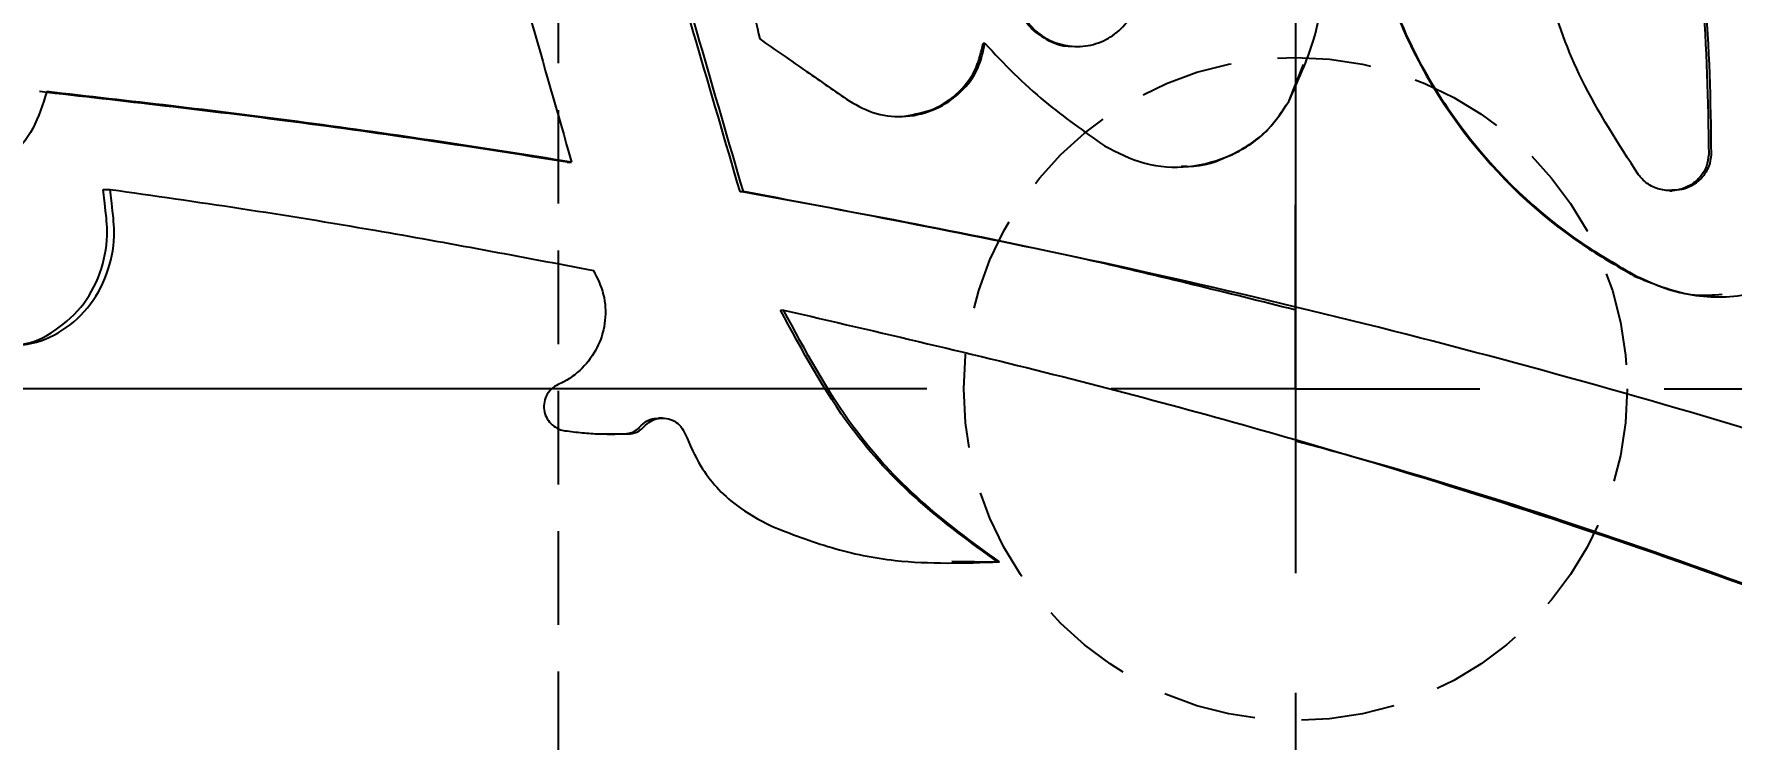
# Model space of a CAD drawing. Header units: millimetres. Extents: x 8 to 832, y 8 to 585.
# Drawn here: x 503.16 to 526.18, y 249.36 to 258.93 of the extents above; entities that cross this region are included whole.
import ezdxf

# ---------------------------------------------------------------- set-up
doc = ezdxf.new("R2010")
doc.units = ezdxf.units.MM
doc.linetypes.add('CENTERX2', pattern=[20.32, 12.7, -2.54, 2.54, -2.54])
doc.linetypes.add('HIDDEN', pattern=[1.905, 1.27, -0.635])
for name, color, linetype in [('CENTERLINE', 4, 'CENTERX2'), ('DIMENSIONS', 2, 'Continuous'), ('HIDDEN', 3, 'HIDDEN')]:
    doc.layers.add(name, color=color, linetype=linetype)
doc.layers.add('OUTLINE', color=7, linetype='Continuous', lineweight=25)
doc.styles.add('SLDTEXTSTYLE0', font='TXT', dxfattribs={"width": 0.75})
doc.dimstyles.new('SLDDIMSTYLE0', dxfattribs={"dimtxt": 3.5, "dimasz": 2, "dimexe": 0, "dimexo": 0.0625, "dimgap": 0.875, "dimtad": 1, "dimrnd": 1e-09, "dimzin": 12, "dimdsep": 46, "dimtxsty": 'SLDTEXTSTYLE0', "dimsah": 1, "dimcen": 0.09, "dimadec": 0, "dimazin": 3, "dimtfac": 1, "dimtofl": 0, "dimtmove": 0, "dimatfit": 3, "dimfxl": 0, "dimfrac": 2, "dimtolj": 1, "dimtzin": 12, "dimarcsym": 0})

# ---------------------------------------------------------------- blocks, each defined once
blk = doc.blocks.new('_D_12')
at = {"layer": 'DIMENSIONS'}
for p, q in [((583.772, 164.297), (583.772, 69.681)), ((520.272, 119.521), (520.272, 69.681)), ((520.272, 71.681), (583.772, 71.681))]:
    blk.add_line(p, q, dxfattribs=at)
for points in [[(520.272, 71.681), (522.272, 71.181), (522.272, 72.181)], [(583.772, 71.681), (581.772, 72.181), (581.772, 71.181)]]:
    blk.add_solid(points, dxfattribs=at)
at = {"layer": 'DIMENSIONS', "insert": (547.498, 76.193), "char_height": 3.5, "attachment_point": 1, "style": 'SLDTEXTSTYLE0'}
blk.add_mtext('63,5', dxfattribs=at)
blk = doc.blocks.new('SW_CENTERMARKSYMBOL_4')
at = {"layer": 'CENTERLINE', "color": 0}
for p, q in [((0, 0), (0, 2.5)), ((-5, 0), (-18.4, 0)), ((0, 0), (-2.5, 0)), ((0, 0), (0, -2.5)), ((0, 0), (2.5, 0)), ((5, 0), (18.4, 0))]:
    blk.add_line(p, q, dxfattribs=at)

msp = doc.modelspace()

# ---------------------------------------------------------------- linework, layer by layer
at = {"layer": 'CENTERLINE'}
msp.add_line((520.272, 468.427), (520.272, 113.667), dxfattribs=at)
at = {"layer": 'HIDDEN'}
msp.add_line((510.272, 263.612), (510.272, 183.612), dxfattribs=at)
msp.add_circle((520.272, 254.112), 4.5, dxfattribs=at)
msp.add_circle((520.272, 254.112), 4.5, dxfattribs=at)
at = {"layer": 'OUTLINE'}
for p, q in [((516.034, 258.804), (516.059, 258.804)), ((517.304, 258.76), (517.323, 258.76)), ((520.179, 258.011), (520.382, 258.514)), ((510.394, 257.191), (510.452, 257.191)), ((504.1, 256.819), (504.195, 256.819)), ((512.737, 256.792), (512.782, 256.792)), ((525.348, 256.803), (525.38, 256.803)), ((524.894, 255.645), (524.867, 255.645)), ((513.286, 255.183), (513.328, 255.183)), ((511.686, 253.717), (511.633, 253.717)), ((510.827, 253.503), (511.188, 253.505)), ((515.61, 251.776), (516.231, 251.766)), ((516.231, 251.766), (516.255, 251.766))]:
    msp.add_line(p, q, dxfattribs=at)
at = {"layer": 'OUTLINE', "flags": 128}
for points in [[(504.142, 256.434), (504.131, 256.53), (504.121, 256.627), (504.1, 256.819)], [(504.238, 256.434), (504.227, 256.53), (504.216, 256.627), (504.195, 256.819)], [(520.272, 253.424), (520.272, 253.424)]]:
    msp.add_lwpolyline(points, dxfattribs=at)
at = {"layer": 'OUTLINE'}
for points, knots in [([(528.346, 257.806), (528.207, 258.968), (527.937, 261.213), (526.905, 264.134), (525.665, 266.601), (524.68, 267.954), (524.184, 268.636)], [0, 0, 0, 0, 0.296816, 0.573614, 0.785088, 1, 1, 1, 1]), ([(512.737, 256.792), (512.538, 257.473), (512.041, 259.174), (511.248, 261.896), (510.656, 263.938), (510.359, 264.958)], [0, 0, 0, 0, 0.249984, 0.624981, 1, 1, 1, 1]), ([(512.782, 256.792), (512.584, 257.473), (512.09, 259.174), (511.301, 261.896), (510.712, 263.938), (510.418, 264.958)], [0, 0, 0, 0, 0.249984, 0.624981, 1, 1, 1, 1]), ([(524.802, 263.473), (525.02, 262.843), (525.471, 261.542), (525.844, 259.46), (525.865, 258.021), (525.876, 257.295)], [0, 0, 0, 0, 0.316989, 0.655303, 1, 1, 1, 1]), ([(524.829, 263.473), (525.048, 262.844), (525.501, 261.543), (525.878, 259.461), (525.899, 258.022), (525.909, 257.295)], [0, 0, 0, 0, 0.316911, 0.655226, 1, 1, 1, 1]), ([(508.767, 263.093), (508.949, 262.454), (509.32, 261.15), (509.882, 259.183), (510.262, 257.855), (510.452, 257.191)], [0, 0, 0, 0, 0.325101, 0.662547, 1, 1, 1, 1]), ([(521.259, 262.306), (521.257, 261.446), (521.254, 259.761), (522.423, 257.57), (523.758, 256.286), (524.63, 255.782), (524.867, 255.645)], [0, 0, 0, 0, 0.316825, 0.621324, 0.897088, 1, 1, 1, 1]), ([(521.265, 262.306), (521.263, 261.451), (521.258, 259.775), (522.42, 257.594), (523.758, 256.299), (524.643, 255.789), (524.894, 255.645)], [0, 0, 0, 0, 0.314409, 0.616828, 0.891346, 1, 1, 1, 1]), ([(524.926, 257.017), (524.652, 257.439), (524.144, 258.22), (523.551, 259.814), (523.479, 261), (523.434, 261.754)], [0, 0, 0, 0, 0.2993943, 0.5542621, 1, 1, 1, 1]), ([(520.179, 258.011), (520.305, 258.288), (520.612, 258.962), (520.74, 260.196), (520.455, 261.05), (520.31, 261.488)], [0, 0, 0, 0, 0.2540282, 0.6179612, 1, 1, 1, 1]), ([(512.747, 259.997), (512.769, 259.902), (512.812, 259.712), (512.897, 259.334), (512.962, 259.05), (513.004, 258.862)], [0, 0, 0, 0, 0.250795, 0.501594, 1, 1, 1, 1]), ([(516.562, 259.213), (516.61, 259.136), (516.707, 258.983), (516.939, 258.828), (517.209, 258.75), (517.499, 258.764), (517.772, 258.874), (517.985, 259.068), (518.121, 259.317), (518.129, 259.499), (518.134, 259.589)], [0, 0, 0, 0, 0.121289, 0.242465, 0.367057, 0.496866, 0.628434, 0.75718, 0.880106, 1, 1, 1, 1]), ([(516.54, 259.213), (516.589, 259.136), (516.686, 258.981), (516.919, 258.835), (517.101, 258.761), (517.199, 258.766), (517.204, 258.767)], [0, 0, 0, 0, 0.323536, 0.646728, 0.980578, 1, 1, 1, 1]), ([(513.004, 258.862), (513.11, 258.788), (513.321, 258.641), (513.726, 258.361), (514.025, 258.154), (514.218, 258.02)], [0, 0, 0, 0, 0.261921, 0.523839, 1, 1, 1, 1]), ([(514.218, 258.02), (514.338, 257.954), (514.578, 257.822), (514.995, 257.791), (515.399, 257.891), (515.741, 258.123), (515.98, 258.442), (516.034, 258.688), (516.059, 258.804)], [0, 0, 0, 0, 0.171011, 0.341952, 0.515076, 0.687414, 0.85339, 1, 1, 1, 1]), ([(514.97, 257.815), (515.105, 257.839), (515.378, 257.888), (515.72, 258.129), (515.956, 258.447), (516.009, 258.691), (516.034, 258.804)], [0, 0, 0, 0, 0.2625074, 0.5280438, 0.7825357, 1, 1, 1, 1]), ([(516.059, 258.804), (516.188, 258.665), (516.447, 258.388), (516.976, 257.908), (517.405, 257.606), (517.679, 257.413)], [0, 0, 0, 0, 0.265516, 0.531032, 1, 1, 1, 1]), ([(503.333, 258.147), (503.28, 257.975), (503.173, 257.629), (502.834, 257.226), (502.404, 256.957), (501.908, 256.864), (501.408, 256.957), (501.131, 257.17), (500.997, 257.273)], [0, 0, 0, 0, 0.159797, 0.319446, 0.483842, 0.656246, 0.833716, 1, 1, 1, 1]), ([(510.394, 257.191), (509.766, 257.289), (508.51, 257.486), (506.087, 257.825), (504.367, 258.019), (503.233, 258.147)], [0, 0, 0, 0, 0.253878, 0.507761, 1, 1, 1, 1]), ([(510.452, 257.191), (509.824, 257.29), (508.568, 257.488), (506.16, 257.827), (504.454, 258.02), (503.333, 258.147)], [0, 0, 0, 0, 0.255368, 0.51074, 1, 1, 1, 1]), ([(517.679, 257.413), (517.857, 257.32), (518.213, 257.135), (518.829, 257.101), (519.416, 257.259), (519.895, 257.579), (520.092, 257.879), (520.179, 258.011)], [0, 0, 0, 0, 0.208066, 0.416014, 0.627171, 0.836335, 1, 1, 1, 1]), ([(518.721, 257.14), (518.753, 257.137), (518.989, 257.116), (519.419, 257.274), (519.897, 257.582), (520.094, 257.882), (520.179, 258.011)], [0, 0, 0, 0, 0.054246, 0.399846, 0.741667, 1, 1, 1, 1]), ([(524.867, 255.645), (525.124, 255.54), (525.639, 255.332), (526.485, 255.367), (527.263, 255.663), (527.887, 256.207), (528.273, 256.911), (528.364, 257.474), (528.348, 257.765), (528.346, 257.806)], [0, 0, 0, 0, 0.166722, 0.333392, 0.501199, 0.666399, 0.824711, 0.975336, 1, 1, 1, 1]), ([(525.876, 257.295), (525.869, 257.24), (525.856, 257.13), (525.767, 256.986), (525.64, 256.875), (525.477, 256.808), (525.296, 256.796), (525.117, 256.846), (524.994, 256.932), (524.941, 256.998), (524.926, 257.017)], [0, 0, 0, 0, 0.12705, 0.254174, 0.382497, 0.517399, 0.6582, 0.802235, 0.944583, 1, 1, 1, 1]), ([(525.909, 257.295), (525.903, 257.24), (525.889, 257.131), (525.801, 256.987), (525.673, 256.877), (525.526, 256.811), (525.423, 256.81), (525.378, 256.809)], [0, 0, 0, 0, 0.2035435, 0.4071934, 0.6132889, 0.8311034, 1, 1, 1, 1]), ([(504.195, 256.819), (504.783, 256.736), (505.958, 256.569), (508.135, 256.216), (509.755, 255.909), (510.748, 255.721)], [0, 0, 0, 0, 0.278627, 0.557259, 1, 1, 1, 1]), ([(520.263, 255.186), (519.344, 255.415), (516.833, 256.043), (514.327, 256.502), (512.737, 256.792)], [0, 0, 0, 0, 0.365851, 1, 1, 1, 1]), ([(544.937, 244.741), (544.113, 245.356), (542.466, 246.587), (539.091, 248.583), (534.736, 250.665), (529.282, 252.72), (523.466, 254.461), (517.888, 255.822), (514.346, 256.495), (512.782, 256.792)], [0, 0, 0, 0, 0.107724, 0.215433, 0.380087, 0.54469, 0.707885, 0.87104, 1, 1, 1, 1]), ([(502.574, 254.727), (502.74, 254.711), (503.073, 254.679), (503.555, 254.88), (503.944, 255.238), (504.191, 255.716), (504.26, 256.137), (504.242, 256.372), (504.238, 256.434)], [0, 0, 0, 0, 0.194507, 0.389142, 0.580074, 0.763486, 0.938191, 1, 1, 1, 1]), ([(502.912, 254.722), (502.932, 254.721), (503.119, 254.715), (503.46, 254.892), (503.853, 255.242), (504.099, 255.728), (504.164, 256.145), (504.147, 256.376), (504.142, 256.434)], [0, 0, 0, 0, 0.027814, 0.265246, 0.4977, 0.719754, 0.92994, 1, 1, 1, 1]), ([(510.748, 255.721), (510.801, 255.615), (510.906, 255.403), (510.924, 255.042), (510.832, 254.701), (510.635, 254.409), (510.427, 254.247), (510.297, 254.185), (510.271, 254.173)], [0, 0, 0, 0, 0.190808, 0.381792, 0.568756, 0.756477, 0.951624, 1, 1, 1, 1]), ([(524.894, 255.645), (525.154, 255.528), (525.531, 255.358), (525.934, 255.389), (526.058, 255.399)], [0, 0, 0, 0, 0.691181, 1, 1, 1, 1]), ([(516.231, 251.766), (515.863, 252.033), (515.132, 252.562), (514.089, 253.688), (513.581, 254.634), (513.286, 255.183)], [0, 0, 0, 0, 0.2980753, 0.5925332, 1, 1, 1, 1]), ([(516.255, 251.766), (515.89, 252.032), (515.162, 252.562), (514.126, 253.689), (513.621, 254.634), (513.328, 255.183)], [0, 0, 0, 0, 0.297513, 0.592079, 1, 1, 1, 1]), ([(513.328, 255.183), (514.628, 254.881), (517.228, 254.279), (521.738, 253.033), (526.734, 251.385), (532.036, 249.234), (536.881, 246.755), (541.554, 243.785), (544.069, 241.416), (545.451, 240.113)], [0, 0, 0, 0, 0.104036, 0.208074, 0.358994, 0.50996, 0.662129, 0.814352, 1, 1, 1, 1]), ([(510.271, 254.173), (510.238, 254.154), (510.171, 254.116), (510.104, 254.02), (510.073, 253.912), (510.078, 253.802), (510.119, 253.703), (510.189, 253.62), (510.273, 253.565), (510.335, 253.551), (510.361, 253.546)], [0, 0, 0, 0, 0.136757, 0.273988, 0.402088, 0.526045, 0.646895, 0.769269, 0.90361, 1, 1, 1, 1]), ([(511.382, 253.601), (511.409, 253.627), (511.465, 253.679), (511.556, 253.715), (511.614, 253.713), (511.633, 253.712)], [0, 0, 0, 0, 0.3970956, 0.7938854, 1, 1, 1, 1]), ([(511.435, 253.601), (511.462, 253.627), (511.517, 253.68), (511.626, 253.718), (511.74, 253.719), (511.849, 253.68), (511.943, 253.606), (511.977, 253.535), (511.994, 253.5)], [0, 0, 0, 0, 0.165065, 0.330028, 0.497335, 0.665461, 0.831714, 1, 1, 1, 1]), ([(510.361, 253.546), (510.44, 253.536), (510.596, 253.516), (510.89, 253.496), (511.105, 253.502), (511.242, 253.505)], [0, 0, 0, 0, 0.268904, 0.537816, 1, 1, 1, 1]), ([(511.188, 253.505), (511.208, 253.507), (511.26, 253.514), (511.329, 253.546), (511.366, 253.585), (511.382, 253.601)], [0, 0, 0, 0, 0.279588, 0.706461, 1, 1, 1, 1]), ([(511.242, 253.505), (511.262, 253.507), (511.313, 253.514), (511.382, 253.546), (511.419, 253.585), (511.435, 253.601)], [0, 0, 0, 0, 0.280907, 0.705538, 1, 1, 1, 1]), ([(511.994, 253.5), (512.058, 253.352), (512.219, 252.984), (512.624, 252.539), (512.995, 252.34), (513.158, 252.253)], [0, 0, 0, 0, 0.2739554, 0.6817806, 1, 1, 1, 1]), ([(520.269, 253.411), (520.546, 253.336), (522.723, 252.745), (526.725, 251.388), (532.064, 249.258), (536.941, 246.775), (541.596, 243.847), (544.087, 241.519), (545.435, 240.259)], [0, 0, 0, 0, 0.027209, 0.214016, 0.400878, 0.58923, 0.777651, 1, 1, 1, 1]), ([(513.158, 252.253), (513.43, 252.147), (513.974, 251.936), (515.014, 251.725), (515.782, 251.75), (516.255, 251.766)], [0, 0, 0, 0, 0.277273, 0.554523, 1, 1, 1, 1])]:
    msp.add_open_spline(points, degree=3, knots=knots, dxfattribs=at)

# ---------------------------------------------------------------- block references
at = {"layer": 'CENTERLINE'}
msp.add_blockref('SW_CENTERMARKSYMBOL_4', (520.272, 254.112), dxfattribs=at)

# ---------------------------------------------------------------- dimensions: what is measured, and where the dimension line sits
at = {"layer": 'DIMENSIONS'}
dim = msp.add_linear_dim(base=(583.772, 74.457), p1=(520.272, 291.276), p2=(583.772, 291.276), dimstyle='SLDDIMSTYLE0', dxfattribs=at)
dim.commit()
dim.dimension.update_dxf_attribs({"geometry": '_D_12', "text_midpoint": (552.022, 74.457), "dimtype": 160})

doc.saveas('drawing.dxf')
